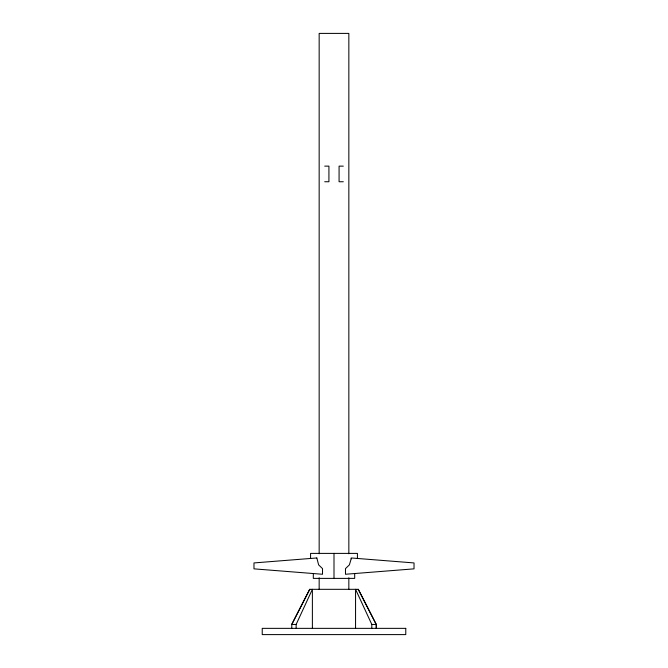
<?xml version="1.0" encoding="UTF-8"?>
<svg xmlns="http://www.w3.org/2000/svg" width="668" height="668" viewBox="0 0 668 668"><rect width="100%" height="100%" fill="white"/><g stroke="black" fill="none" stroke-linecap="round" stroke-linejoin="round"><path stroke-width="1" d="M296.133 628.354L296.133 624.446L312.382 589.318L312.382 628.354M309.752 589.318L291.774 624.446L291.774 628.354M324.706 166.132L328.923 166.132L328.923 181.746L324.706 181.746M343.294 166.132L339.077 166.132L339.077 181.746L343.294 181.746M296.133 624.446L291.716 624.446L309.701 589.318L358.298 589.318L376.284 624.446L376.284 628.354L376.226 624.446L358.248 589.318M355.56 628.354L355.56 589.318L371.809 624.446L376.226 624.446M371.809 624.446L371.809 628.354M357.422 558.465L357.422 553.396L310.578 553.396L310.578 558.465M354.691 573.536L354.691 578.388L313.309 578.388L313.309 573.536M348.838 553.797L348.838 33.4L319.162 33.4L319.162 553.797M348.838 577.787L348.838 589.26M334 553.396L334 578.388M319.162 577.787L319.162 589.26M351.168 558.865L349.372 564.877L345.481 568.627L345.481 574.263L414.026 568.852L414.026 562.932L351.168 557.964L351.168 558.865M316.841 557.964L253.974 562.932L253.974 568.852L322.519 574.263L322.519 568.627L318.628 564.877L316.841 557.964M405.768 628.354L262.232 628.354L262.232 634.6L405.768 634.6L405.768 628.354"/></g></svg>
